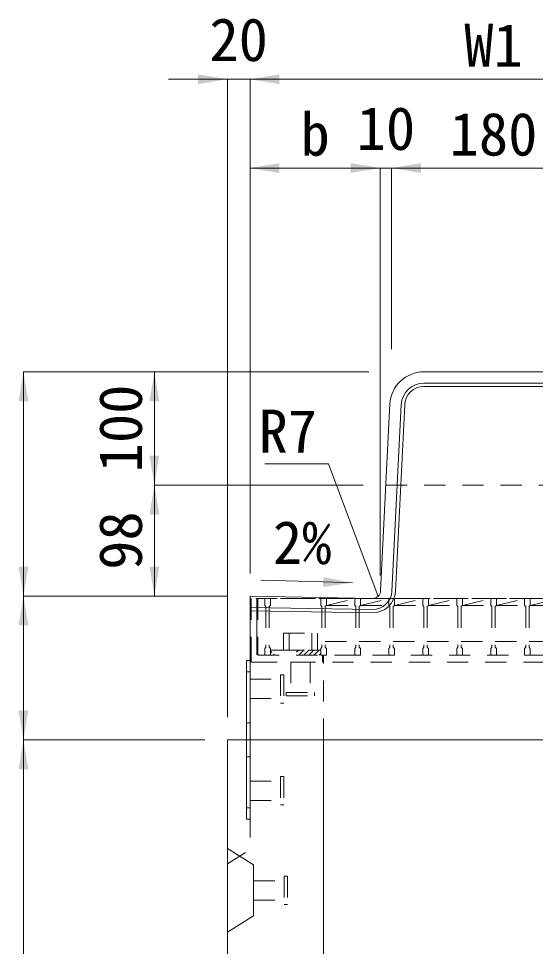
# Model space of a CAD drawing. Units: millimetres at full size. Extents: x 50430 to 75195, y 75514 to 92741.
# Drawn here: x 53232 to 53688, y 79160 to 79980 of the extents above; entities that cross this region are included whole.
import ezdxf
from ezdxf.enums import TextEntityAlignment as Align

# ---------------------------------------------------------------- set-up
doc = ezdxf.new("R2010")
doc.units = ezdxf.units.MM
doc.header["$LTSCALE"] = 25
for name, pattern in [('DASHED_SPACED', [12, 6, -6]), ('USER1', [1.35, 0.75, -0.6]), ('USER3', [2, 1, -1])]:
    doc.linetypes.add(name, pattern=pattern)
for name, color, linetype, lineweight in [('0_2', 7, 'Continuous', 5), ('インサート', 3, 'USER1', 9), ('ジョイントプレート', 3, 'Continuous', 9), ('寸法線', 7, 'Continuous', 9), ('本体', 2, 'Continuous', 9), ('ｲﾝｻｰﾄ', 3, 'USER1', 5), ('ｸﾞﾚｰﾁﾝｸﾞ', 7, 'USER1', 5)]:
    doc.layers.add(name, color=color, linetype=linetype, lineweight=lineweight)
doc.styles.add('ＭＳ ゴシック', font='')
doc.styles.get('ＭＳ ゴシック').set_extended_font_data('MS Gothic')

# ---------------------------------------------------------------- blocks, each defined once
blk = doc.blocks.new('filled_arrow')
at = {"color": 0, "linetype": 'Continuous', "lineweight": -2}
blk.add_solid([(7.5, 1.25), (0, 0), (7.5, -1.25)], dxfattribs=at)

msp = doc.modelspace()

# ---------------------------------------------------------------- hatches: boundary and pattern name
at = {"layer": 'ｸﾞﾚｰﾁﾝｸﾞ', "lineweight": 9}
h = msp.add_hatch(dxfattribs=at)
h.set_pattern_fill('USER', color=256, style=0, pattern_type=2)
h.set_pattern_definition([(45, (52937.96, 79100.56), (-2.24506, 2.24506), [18.75, -15])])
h.paths.add_polyline_path([(53498.97, 79417.54), (53480.97, 79417.54), (53454.47, 79417.54), (53454.47, 79422.04), (53465.97, 79422.04), (53480.97, 79422.04), (53498.97, 79422.04)])

# ---------------------------------------------------------------- linework, layer by layer
at = {"layer": '0_2', "color": 4}
for p, q in [((53590.01, 79657.84), (53712.93, 79657.84)), ((53590.01, 79654.84), (53712.93, 79654.84)), ((53561.8, 79474.11), (53570.03, 79638.84)), ((53564.79, 79473.96), (53573.03, 79638.69)), ((53436.47, 79459.84), (53544.52, 79457.96)), ((53436.47, 79456.84), (53544.47, 79454.96))]:
    msp.add_line(p, q, dxfattribs=at)
at = {"layer": '0_2', "linetype": 'DASHED_SPACED', "lineweight": 9}
msp.add_line((53442.47, 79467.84), (53442.47, 79417.84), dxfattribs=at)
at = {"layer": '0_2', "lineweight": 9}
msp.add_lwpolyline([(53549.58, 79469.56), (53505.71, 79586.46), (53449.62, 79586.46)], dxfattribs=at)
at = {"layer": '0_2', "color": 4}
for centre, radius, start, end in [((53590.01, 79637.84), 20, 90, 177.13758), ((53590.01, 79637.84), 17, 90, 177.13758), ((53544.82, 79474.96), 20, 269.00471, 357.13754), ((53544.82, 79474.96), 17, 269.00468, 357.13722)]:
    msp.add_arc(centre, radius, start, end, dxfattribs=at)
at = {"layer": 'インサート'}
msp.add_line((53436.47, 79306.34), (53436.47, 79289.34), dxfattribs=at)
at = {"layer": 'ジョイントプレート', "linetype": 'USER1', "lineweight": 5}
for p, q in [((53433.27, 79402.85), (53436.47, 79402.85)), ((53433.27, 79357.84), (53436.47, 79357.84)), ((53433.27, 79327.84), (53436.47, 79327.84)), ((53433.27, 79282.84), (53436.47, 79282.84))]:
    msp.add_line(p, q, dxfattribs=at)
at = {"layer": 'ジョイントプレート', "lineweight": 5}
msp.add_lwpolyline([(53436.47, 79272.84), (53436.47, 79412.85), (53433.27, 79412.85), (53433.27, 79272.84)], close=True, dxfattribs=at)
at = {"layer": '寸法線'}
for p, q in [((53488.47, 79926.28), (53364.47, 79926.28)), ((53416.47, 79362.84), (53416.47, 79926.28)), ((53436.47, 79926.28), (53866.47, 79926.28)), ((53436.47, 79489.84), (53436.47, 79926.28)), ((53436.47, 79489.84), (53436.47, 79926.28)), ((53551.47, 79847.84), (53436.47, 79847.84)), ((53436.47, 79489.84), (53436.47, 79847.84)), ((53613.47, 79847.84), (53499.47, 79847.84)), ((53551.47, 79487.84), (53551.47, 79847.84)), ((53551.47, 79487.84), (53551.47, 79847.84)), ((53561.47, 79847.84), (53741.47, 79847.84)), ((53561.47, 79687.84), (53561.47, 79847.84)), ((53561.47, 79687.84), (53561.47, 79847.84)), ((53236.47, 79469.84), (53236.47, 79667.84)), ((53541.47, 79667.84), (53236.47, 79667.84)), ((53352.05, 79667.84), (53352.05, 79567.84)), ((53541.47, 79667.84), (53352.05, 79667.84)), ((53536.47, 79567.84), (53352.05, 79567.84)), ((53352.05, 79567.84), (53352.05, 79469.84)), ((53536.47, 79567.84), (53352.05, 79567.84)), ((53236.47, 79469.84), (53236.47, 79342.84)), ((53416.47, 79469.84), (53236.47, 79469.84)), ((53416.47, 79469.84), (53236.47, 79469.84)), ((53416.47, 79469.84), (53352.05, 79469.84)), ((53396.47, 79342.84), (53236.47, 79342.84)), ((53236.47, 79342.84), (53236.47, 78642.84)), ((53396.47, 79342.84), (53236.47, 79342.84))]:
    msp.add_line(p, q, dxfattribs=at)
msp.add_lwpolyline([(53527.1, 79481.55), (53501.11, 79482.25), (53445.89, 79483.74)], dxfattribs=at)
at = {"layer": '本体', "lineweight": 20}
for p, q in [((53589.82, 79667.84), (53713.12, 79667.84)), ((53551.79, 79474.33), (53560.06, 79639.73)), ((53436.47, 79469.84), (53436.47, 79342.84)), ((53436.47, 79469.84), (53544.66, 79467.68)), ((53886.47, 79342.84), (53416.47, 79342.84)), ((53416.47, 79342.84), (53416.47, 77892.84)), ((53501.47, 78713.37), (53501.47, 79342.84))]:
    msp.add_line(p, q, dxfattribs=at)
at = {"layer": '本体', "linetype": 'USER1'}
for p, q in [((53556.47, 79567.84), (53746.47, 79567.84)), ((53501.47, 79342.84), (53501.47, 79417.84)), ((53436.47, 79342.84), (53436.47, 79245.84)), ((53416.47, 79233.34), (53436.47, 79245.84))]:
    msp.add_line(p, q, dxfattribs=at)
at = {"layer": '本体'}
for p, q in [((53416.47, 79246.84), (53439.67, 79232.34)), ((53439.67, 79232.34), (53439.67, 79187.34)), ((53416.47, 79172.84), (53439.67, 79187.34))]:
    msp.add_line(p, q, dxfattribs=at)
at = {"layer": '本体', "lineweight": 20}
for centre, radius, start, end in [((53590.01, 79637.84), 30, 90, 177.13758), ((53544.8, 79474.68), 7, 268.8543, 357.13742)]:
    msp.add_arc(centre, radius, start, end, dxfattribs=at)
at = {"layer": 'ｲﾝｻｰﾄ'}
for p, q in [((53465.97, 79437.04), (53465.97, 79422.04)), ((53465.97, 79437.04), (53495.97, 79437.04)), ((53470.97, 79437.04), (53470.97, 79422.04)), ((53490.97, 79437.04), (53490.97, 79422.04)), ((53495.97, 79437.04), (53495.97, 79422.04)), ((53465.97, 79422.04), (53495.97, 79422.04)), ((53436.47, 79396.34), (53463.47, 79396.34)), ((53436.47, 79396.34), (53436.47, 79379.34)), ((53436.47, 79396.34), (53436.47, 79379.34)), ((53463.47, 79400.34), (53463.47, 79375.34)), ((53463.47, 79400.34), (53466.47, 79400.34)), ((53466.47, 79400.34), (53466.47, 79375.34)), ((53436.47, 79379.34), (53463.47, 79379.34)), ((53463.47, 79375.34), (53466.47, 79375.34)), ((53436.47, 79306.34), (53463.47, 79306.34)), ((53436.47, 79306.34), (53436.47, 79289.34)), ((53463.47, 79310.34), (53466.47, 79310.34)), ((53463.47, 79310.34), (53463.47, 79285.34)), ((53466.47, 79310.34), (53466.47, 79285.34)), ((53436.47, 79289.34), (53463.47, 79289.34)), ((53463.47, 79285.34), (53466.47, 79285.34)), ((53439.67, 79218.34), (53466.67, 79218.34)), ((53439.67, 79218.34), (53439.67, 79201.34)), ((53466.67, 79222.34), (53466.67, 79197.34)), ((53466.67, 79222.34), (53469.67, 79222.34)), ((53469.67, 79222.34), (53469.67, 79197.34)), ((53439.67, 79201.34), (53466.67, 79201.34)), ((53466.67, 79197.34), (53469.67, 79197.34))]:
    msp.add_line(p, q, dxfattribs=at)
at = {"layer": 'ｲﾝｻｰﾄ', "lineweight": 9}
for p, q in [((53472.47, 79411.54), (53472.47, 79384.54)), ((53472.47, 79411.54), (53489.47, 79411.54)), ((53489.47, 79411.54), (53489.47, 79384.54)), ((53468.47, 79384.54), (53493.47, 79384.54)), ((53468.47, 79384.54), (53468.47, 79381.54)), ((53468.47, 79381.54), (53493.47, 79381.54)), ((53493.47, 79384.54), (53493.47, 79381.54)), ((53436.47, 79306.34), (53436.47, 79289.34))]:
    msp.add_line(p, q, dxfattribs=at)
at = {"layer": 'ｲﾝｻｰﾄ', "linetype": 'USER3', "lineweight": 9}
msp.add_line((53436.47, 79379.34), (53436.47, 79396.34), dxfattribs=at)
at = {"layer": 'ｸﾞﾚｰﾁﾝｸﾞ', "lineweight": 9}
for p, q in [((53865.47, 79467.54), (53437.47, 79467.54)), ((53437.47, 79467.54), (53437.47, 79411.54)), ((53443.47, 79467.54), (53443.47, 79417.54)), ((53853.47, 79467.54), (53449.47, 79467.54)), ((53449.47, 79467.54), (53454.47, 79467.54)), ((53449.47, 79467.54), (53449.47, 79461.54)), ((53449.47, 79467.54), (53454.47, 79467.54)), ((53449.47, 79467.54), (53449.47, 79461.54)), ((53449.47, 79467.54), (53454.47, 79467.54)), ((53449.47, 79467.54), (53449.47, 79461.54)), ((53449.47, 79461.54), (53450.47, 79460.54)), ((53449.47, 79461.54), (53450.47, 79460.54)), ((53449.47, 79461.54), (53450.47, 79460.54)), ((53450.47, 79460.54), (53450.47, 79424.54)), ((53450.47, 79460.54), (53450.47, 79424.54)), ((53450.47, 79460.54), (53450.47, 79424.54)), ((53454.47, 79461.54), (53453.47, 79460.54)), ((53454.47, 79461.54), (53453.47, 79460.54)), ((53454.47, 79461.54), (53453.47, 79460.54)), ((53453.47, 79460.54), (53453.47, 79424.54)), ((53453.47, 79460.54), (53453.47, 79424.54)), ((53453.47, 79460.54), (53453.47, 79424.54)), ((53454.47, 79467.54), (53454.47, 79461.54)), ((53454.47, 79467.54), (53454.47, 79461.54)), ((53454.47, 79467.54), (53454.47, 79461.54)), ((53498.97, 79467.54), (53503.97, 79467.54)), ((53498.97, 79467.54), (53498.97, 79461.54)), ((53498.97, 79467.54), (53503.97, 79467.54)), ((53498.97, 79467.54), (53498.97, 79461.54)), ((53498.97, 79467.54), (53503.97, 79467.54)), ((53498.97, 79467.54), (53498.97, 79461.54)), ((53498.97, 79461.54), (53499.97, 79460.54)), ((53498.97, 79461.54), (53499.97, 79460.54)), ((53498.97, 79461.54), (53499.97, 79460.54)), ((53499.97, 79460.54), (53499.97, 79424.54)), ((53499.97, 79460.54), (53499.97, 79424.54)), ((53499.97, 79460.54), (53499.97, 79424.54)), ((53503.97, 79461.54), (53502.97, 79460.54)), ((53503.97, 79461.54), (53502.97, 79460.54)), ((53503.97, 79461.54), (53502.97, 79460.54)), ((53502.97, 79460.54), (53502.97, 79424.54)), ((53502.97, 79460.54), (53502.97, 79424.54)), ((53502.97, 79460.54), (53502.97, 79424.54)), ((53503.97, 79461.54), (53528.97, 79467.54)), ((53503.97, 79467.54), (53503.97, 79461.54)), ((53503.97, 79467.54), (53503.97, 79461.54)), ((53503.97, 79467.54), (53503.97, 79461.54)), ((53503.97, 79461.54), (53528.97, 79461.54)), ((53528.97, 79467.54), (53533.97, 79467.54)), ((53528.97, 79467.54), (53528.97, 79461.54)), ((53528.97, 79467.54), (53533.97, 79467.54)), ((53528.97, 79467.54), (53528.97, 79461.54)), ((53528.97, 79467.54), (53533.97, 79467.54)), ((53528.97, 79467.54), (53528.97, 79461.54)), ((53528.97, 79461.54), (53529.97, 79460.54)), ((53528.97, 79461.54), (53529.97, 79460.54)), ((53528.97, 79461.54), (53529.97, 79460.54)), ((53529.97, 79460.54), (53529.97, 79424.54)), ((53529.97, 79460.54), (53529.97, 79424.54)), ((53529.97, 79460.54), (53529.97, 79424.54)), ((53533.97, 79461.54), (53532.97, 79460.54)), ((53533.97, 79461.54), (53532.97, 79460.54)), ((53533.97, 79461.54), (53532.97, 79460.54)), ((53532.97, 79460.54), (53532.97, 79424.54)), ((53532.97, 79460.54), (53532.97, 79424.54)), ((53532.97, 79460.54), (53532.97, 79424.54)), ((53533.97, 79461.54), (53558.97, 79467.54)), ((53533.97, 79467.54), (53533.97, 79461.54)), ((53533.97, 79467.54), (53533.97, 79461.54)), ((53533.97, 79467.54), (53533.97, 79461.54)), ((53533.97, 79461.54), (53558.97, 79461.54)), ((53558.97, 79467.54), (53563.97, 79467.54)), ((53558.97, 79467.54), (53558.97, 79461.54)), ((53558.97, 79467.54), (53563.97, 79467.54)), ((53558.97, 79467.54), (53558.97, 79461.54)), ((53558.97, 79467.54), (53563.97, 79467.54)), ((53558.97, 79467.54), (53558.97, 79461.54)), ((53558.97, 79461.54), (53559.97, 79460.54)), ((53558.97, 79461.54), (53559.97, 79460.54)), ((53558.97, 79461.54), (53559.97, 79460.54)), ((53559.97, 79460.54), (53559.97, 79424.54)), ((53559.97, 79460.54), (53559.97, 79424.54)), ((53559.97, 79460.54), (53559.97, 79424.54)), ((53563.97, 79461.54), (53562.97, 79460.54)), ((53563.97, 79461.54), (53562.97, 79460.54)), ((53563.97, 79461.54), (53562.97, 79460.54)), ((53562.97, 79460.54), (53562.97, 79424.54)), ((53562.97, 79460.54), (53562.97, 79424.54)), ((53562.97, 79460.54), (53562.97, 79424.54)), ((53563.97, 79461.54), (53588.97, 79467.54)), ((53563.97, 79467.54), (53563.97, 79461.54)), ((53563.97, 79467.54), (53563.97, 79461.54)), ((53563.97, 79467.54), (53563.97, 79461.54)), ((53563.97, 79461.54), (53588.97, 79461.54)), ((53588.97, 79467.54), (53593.97, 79467.54)), ((53588.97, 79467.54), (53588.97, 79461.54)), ((53588.97, 79467.54), (53593.97, 79467.54)), ((53588.97, 79467.54), (53588.97, 79461.54)), ((53588.97, 79467.54), (53593.97, 79467.54)), ((53588.97, 79467.54), (53588.97, 79461.54)), ((53588.97, 79461.54), (53589.97, 79460.54)), ((53588.97, 79461.54), (53589.97, 79460.54)), ((53588.97, 79461.54), (53589.97, 79460.54)), ((53589.97, 79460.54), (53589.97, 79424.54)), ((53589.97, 79460.54), (53589.97, 79424.54)), ((53589.97, 79460.54), (53589.97, 79424.54)), ((53593.97, 79461.54), (53592.97, 79460.54)), ((53593.97, 79461.54), (53592.97, 79460.54)), ((53593.97, 79461.54), (53592.97, 79460.54)), ((53592.97, 79460.54), (53592.97, 79424.54)), ((53592.97, 79460.54), (53592.97, 79424.54)), ((53592.97, 79460.54), (53592.97, 79424.54)), ((53593.97, 79461.54), (53618.97, 79467.54)), ((53593.97, 79467.54), (53593.97, 79461.54)), ((53593.97, 79467.54), (53593.97, 79461.54)), ((53593.97, 79467.54), (53593.97, 79461.54)), ((53593.97, 79461.54), (53618.97, 79461.54)), ((53618.97, 79467.54), (53623.97, 79467.54)), ((53618.97, 79467.54), (53618.97, 79461.54)), ((53618.97, 79467.54), (53623.97, 79467.54)), ((53618.97, 79467.54), (53618.97, 79461.54)), ((53618.97, 79467.54), (53623.97, 79467.54)), ((53618.97, 79467.54), (53618.97, 79461.54)), ((53618.97, 79461.54), (53619.97, 79460.54)), ((53618.97, 79461.54), (53619.97, 79460.54)), ((53618.97, 79461.54), (53619.97, 79460.54)), ((53619.97, 79460.54), (53619.97, 79424.54)), ((53619.97, 79460.54), (53619.97, 79424.54)), ((53619.97, 79460.54), (53619.97, 79424.54)), ((53623.97, 79461.54), (53622.97, 79460.54)), ((53623.97, 79461.54), (53622.97, 79460.54)), ((53623.97, 79461.54), (53622.97, 79460.54)), ((53622.97, 79460.54), (53622.97, 79424.54)), ((53622.97, 79460.54), (53622.97, 79424.54)), ((53622.97, 79460.54), (53622.97, 79424.54)), ((53623.97, 79461.54), (53648.97, 79467.54)), ((53623.97, 79467.54), (53623.97, 79461.54)), ((53623.97, 79467.54), (53623.97, 79461.54)), ((53623.97, 79467.54), (53623.97, 79461.54)), ((53623.97, 79461.54), (53648.97, 79461.54)), ((53648.97, 79467.54), (53653.97, 79467.54)), ((53648.97, 79467.54), (53648.97, 79461.54)), ((53648.97, 79467.54), (53653.97, 79467.54)), ((53648.97, 79467.54), (53648.97, 79461.54)), ((53648.97, 79467.54), (53653.97, 79467.54)), ((53648.97, 79467.54), (53648.97, 79461.54)), ((53648.97, 79461.54), (53649.97, 79460.54)), ((53648.97, 79461.54), (53649.97, 79460.54)), ((53648.97, 79461.54), (53649.97, 79460.54)), ((53649.97, 79460.54), (53649.97, 79424.54)), ((53649.97, 79460.54), (53649.97, 79424.54)), ((53649.97, 79460.54), (53649.97, 79424.54)), ((53653.97, 79461.54), (53652.97, 79460.54)), ((53653.97, 79461.54), (53652.97, 79460.54)), ((53653.97, 79461.54), (53652.97, 79460.54)), ((53652.97, 79460.54), (53652.97, 79424.54)), ((53652.97, 79460.54), (53652.97, 79424.54)), ((53652.97, 79460.54), (53652.97, 79424.54)), ((53653.97, 79461.54), (53678.97, 79467.54)), ((53653.97, 79467.54), (53653.97, 79461.54)), ((53653.97, 79467.54), (53653.97, 79461.54)), ((53653.97, 79467.54), (53653.97, 79461.54)), ((53653.97, 79461.54), (53678.97, 79461.54)), ((53678.97, 79467.54), (53683.97, 79467.54)), ((53678.97, 79467.54), (53683.97, 79467.54)), ((53678.97, 79467.54), (53683.97, 79467.54)), ((53678.97, 79467.54), (53678.97, 79461.54)), ((53678.97, 79467.54), (53678.97, 79461.54)), ((53678.97, 79467.54), (53678.97, 79461.54)), ((53678.97, 79461.54), (53679.97, 79460.54)), ((53678.97, 79461.54), (53679.97, 79460.54)), ((53678.97, 79461.54), (53679.97, 79460.54)), ((53679.97, 79460.54), (53679.97, 79424.54)), ((53679.97, 79460.54), (53679.97, 79424.54)), ((53679.97, 79460.54), (53679.97, 79424.54)), ((53683.97, 79461.54), (53682.97, 79460.54)), ((53683.97, 79461.54), (53682.97, 79460.54)), ((53683.97, 79461.54), (53682.97, 79460.54)), ((53682.97, 79460.54), (53682.97, 79424.54)), ((53682.97, 79460.54), (53682.97, 79424.54)), ((53682.97, 79460.54), (53682.97, 79424.54)), ((53683.97, 79467.54), (53683.97, 79461.54)), ((53683.97, 79467.54), (53683.97, 79461.54)), ((53683.97, 79467.54), (53683.97, 79461.54)), ((53683.97, 79461.54), (53708.97, 79467.54)), ((53683.97, 79461.54), (53708.97, 79461.54)), ((53502.97, 79429.54), (53529.97, 79429.54)), ((53532.97, 79429.54), (53559.97, 79429.54)), ((53562.97, 79429.54), (53589.97, 79429.54)), ((53592.97, 79429.54), (53619.97, 79429.54)), ((53622.97, 79429.54), (53649.97, 79429.54)), ((53652.97, 79429.54), (53679.97, 79429.54)), ((53682.97, 79429.54), (53709.97, 79429.54)), ((53449.47, 79423.54), (53450.47, 79424.54)), ((53449.47, 79423.54), (53450.47, 79424.54)), ((53449.47, 79423.54), (53450.47, 79424.54)), ((53449.47, 79417.54), (53449.47, 79423.54)), ((53449.47, 79417.54), (53449.47, 79423.54)), ((53449.47, 79417.54), (53449.47, 79423.54)), ((53454.47, 79423.54), (53453.47, 79424.54)), ((53454.47, 79423.54), (53453.47, 79424.54)), ((53454.47, 79423.54), (53453.47, 79424.54)), ((53454.47, 79417.54), (53454.47, 79423.54)), ((53454.47, 79417.54), (53454.47, 79423.54)), ((53454.47, 79417.54), (53454.47, 79423.54)), ((53454.47, 79422.04), (53498.97, 79422.04)), ((53498.97, 79423.54), (53499.97, 79424.54)), ((53498.97, 79423.54), (53499.97, 79424.54)), ((53498.97, 79423.54), (53499.97, 79424.54)), ((53498.97, 79417.54), (53498.97, 79423.54)), ((53498.97, 79417.54), (53498.97, 79423.54)), ((53498.97, 79417.54), (53498.97, 79423.54)), ((53503.97, 79423.54), (53502.97, 79424.54)), ((53503.97, 79423.54), (53502.97, 79424.54)), ((53503.97, 79423.54), (53502.97, 79424.54)), ((53503.97, 79417.54), (53503.97, 79423.54)), ((53503.97, 79417.54), (53503.97, 79423.54)), ((53503.97, 79417.54), (53503.97, 79423.54)), ((53528.97, 79423.54), (53529.97, 79424.54)), ((53528.97, 79423.54), (53529.97, 79424.54)), ((53528.97, 79423.54), (53529.97, 79424.54)), ((53528.97, 79417.54), (53528.97, 79423.54)), ((53528.97, 79417.54), (53528.97, 79423.54)), ((53528.97, 79417.54), (53528.97, 79423.54)), ((53533.97, 79423.54), (53532.97, 79424.54)), ((53533.97, 79423.54), (53532.97, 79424.54)), ((53533.97, 79423.54), (53532.97, 79424.54)), ((53533.97, 79417.54), (53533.97, 79423.54)), ((53533.97, 79417.54), (53533.97, 79423.54)), ((53533.97, 79417.54), (53533.97, 79423.54)), ((53558.97, 79423.54), (53559.97, 79424.54)), ((53558.97, 79423.54), (53559.97, 79424.54)), ((53558.97, 79423.54), (53559.97, 79424.54)), ((53558.97, 79417.54), (53558.97, 79423.54)), ((53558.97, 79417.54), (53558.97, 79423.54)), ((53558.97, 79417.54), (53558.97, 79423.54)), ((53563.97, 79423.54), (53562.97, 79424.54)), ((53563.97, 79423.54), (53562.97, 79424.54)), ((53563.97, 79423.54), (53562.97, 79424.54)), ((53563.97, 79417.54), (53563.97, 79423.54)), ((53563.97, 79417.54), (53563.97, 79423.54)), ((53563.97, 79417.54), (53563.97, 79423.54)), ((53588.97, 79423.54), (53589.97, 79424.54)), ((53588.97, 79423.54), (53589.97, 79424.54)), ((53588.97, 79423.54), (53589.97, 79424.54)), ((53588.97, 79417.54), (53588.97, 79423.54)), ((53588.97, 79417.54), (53588.97, 79423.54)), ((53588.97, 79417.54), (53588.97, 79423.54)), ((53593.97, 79423.54), (53592.97, 79424.54)), ((53593.97, 79423.54), (53592.97, 79424.54)), ((53593.97, 79423.54), (53592.97, 79424.54)), ((53593.97, 79417.54), (53593.97, 79423.54)), ((53593.97, 79417.54), (53593.97, 79423.54)), ((53593.97, 79417.54), (53593.97, 79423.54)), ((53618.97, 79423.54), (53619.97, 79424.54)), ((53618.97, 79423.54), (53619.97, 79424.54)), ((53618.97, 79423.54), (53619.97, 79424.54)), ((53618.97, 79417.54), (53618.97, 79423.54)), ((53618.97, 79417.54), (53618.97, 79423.54)), ((53618.97, 79417.54), (53618.97, 79423.54)), ((53623.97, 79423.54), (53622.97, 79424.54)), ((53623.97, 79423.54), (53622.97, 79424.54)), ((53623.97, 79423.54), (53622.97, 79424.54)), ((53623.97, 79417.54), (53623.97, 79423.54)), ((53623.97, 79417.54), (53623.97, 79423.54)), ((53623.97, 79417.54), (53623.97, 79423.54)), ((53648.97, 79423.54), (53649.97, 79424.54)), ((53648.97, 79423.54), (53649.97, 79424.54)), ((53648.97, 79423.54), (53649.97, 79424.54)), ((53648.97, 79417.54), (53648.97, 79423.54)), ((53648.97, 79417.54), (53648.97, 79423.54)), ((53648.97, 79417.54), (53648.97, 79423.54)), ((53653.97, 79423.54), (53652.97, 79424.54)), ((53653.97, 79423.54), (53652.97, 79424.54)), ((53653.97, 79423.54), (53652.97, 79424.54)), ((53653.97, 79417.54), (53653.97, 79423.54)), ((53653.97, 79417.54), (53653.97, 79423.54)), ((53653.97, 79417.54), (53653.97, 79423.54)), ((53678.97, 79423.54), (53679.97, 79424.54)), ((53678.97, 79423.54), (53679.97, 79424.54)), ((53678.97, 79423.54), (53679.97, 79424.54)), ((53678.97, 79417.54), (53678.97, 79423.54)), ((53678.97, 79417.54), (53678.97, 79423.54)), ((53678.97, 79417.54), (53678.97, 79423.54)), ((53683.97, 79423.54), (53682.97, 79424.54)), ((53683.97, 79423.54), (53682.97, 79424.54)), ((53683.97, 79423.54), (53682.97, 79424.54)), ((53683.97, 79417.54), (53683.97, 79423.54)), ((53683.97, 79417.54), (53683.97, 79423.54)), ((53683.97, 79417.54), (53683.97, 79423.54)), ((53437.47, 79411.54), (53437.47, 79416.54)), ((53865.47, 79411.54), (53437.47, 79411.54)), ((53437.47, 79411.54), (53447.47, 79411.54)), ((53443.47, 79417.54), (53859.47, 79417.54)), ((53449.47, 79417.54), (53454.47, 79417.54)), ((53449.47, 79417.54), (53454.47, 79417.54)), ((53449.47, 79417.54), (53454.47, 79417.54)), ((53498.97, 79417.54), (53503.97, 79417.54)), ((53498.97, 79417.54), (53503.97, 79417.54)), ((53498.97, 79417.54), (53503.97, 79417.54)), ((53500.47, 79417.54), (53500.47, 79411.54)), ((53528.97, 79417.54), (53533.97, 79417.54)), ((53528.97, 79417.54), (53533.97, 79417.54)), ((53528.97, 79417.54), (53533.97, 79417.54)), ((53558.97, 79417.54), (53563.97, 79417.54)), ((53558.97, 79417.54), (53563.97, 79417.54)), ((53558.97, 79417.54), (53563.97, 79417.54)), ((53588.97, 79417.54), (53593.97, 79417.54)), ((53588.97, 79417.54), (53593.97, 79417.54)), ((53588.97, 79417.54), (53593.97, 79417.54)), ((53618.97, 79417.54), (53623.97, 79417.54)), ((53618.97, 79417.54), (53623.97, 79417.54)), ((53618.97, 79417.54), (53623.97, 79417.54)), ((53648.97, 79417.54), (53653.97, 79417.54)), ((53648.97, 79417.54), (53653.97, 79417.54)), ((53648.97, 79417.54), (53653.97, 79417.54)), ((53678.97, 79417.54), (53683.97, 79417.54)), ((53678.97, 79417.54), (53683.97, 79417.54)), ((53678.97, 79417.54), (53683.97, 79417.54))]:
    msp.add_line(p, q, dxfattribs=at)

# ---------------------------------------------------------------- block references
at = {"layer": '0_2', "lineweight": 9, "xscale": 0.2, "yscale": 0.2, "rotation": 110.6}
msp.add_blockref('filled_arrow', (53549.58, 79469.56), dxfattribs=at)
at = {"layer": '寸法線', "xscale": 3.47, "yscale": 3.47}
for p, rotation in [((53416.47, 79926.28), 180), ((53551.47, 79847.84), 180), ((53551.47, 79847.84), 180), ((53236.47, 79667.84), 270), ((53352.05, 79667.84), 270), ((53352.05, 79567.84), 90), ((53352.05, 79567.84), 270), ((53236.47, 79469.84), 90), ((53352.05, 79469.84), 90), ((53527.1, 79481.55), 178.5), ((53236.47, 79469.84), 270), ((53236.47, 79342.84), 90), ((53236.47, 79342.84), 270)]:
    msp.add_blockref('filled_arrow', p, dxfattribs=dict(at, rotation=rotation))
for p in [(53436.47, 79926.28), (53436.47, 79926.28), (53436.47, 79847.84), (53561.47, 79847.84), (53561.47, 79847.84)]:
    msp.add_blockref('filled_arrow', p, dxfattribs=at)

# ---------------------------------------------------------------- texts
at = {"layer": '0_2', "style": 'ＭＳ ゴシック'}
msp.add_text('R7', height=37.98, rotation=0.001, dxfattribs=at).set_placement((53495.71, 79634.46), align=Align.TOP_RIGHT)
msp.add_text('2%', height=37.98, rotation=0.001, dxfattribs=at).set_placement((53482.57, 79517.14), align=Align.MIDDLE_CENTER)
at = {"layer": '寸法線', "style": 'ＭＳ ゴシック'}
for s, p in [('20', (53426.47, 79961.28)), ('W1', (53651.47, 79956.28)), ('b', (53493.97, 79877.84)), ('10', (53556.47, 79882.84)), ('180', (53651.47, 79877.84))]:
    msp.add_text(s, height=37.98, dxfattribs=at).set_placement(p, align=Align.MIDDLE_CENTER)
for s, p in [('100', (53322.05, 79617.84)), ('98', (53322.05, 79518.84))]:
    msp.add_text(s, height=37.98, rotation=90, dxfattribs=at).set_placement(p, align=Align.MIDDLE_CENTER)

doc.saveas('drawing.dxf')
